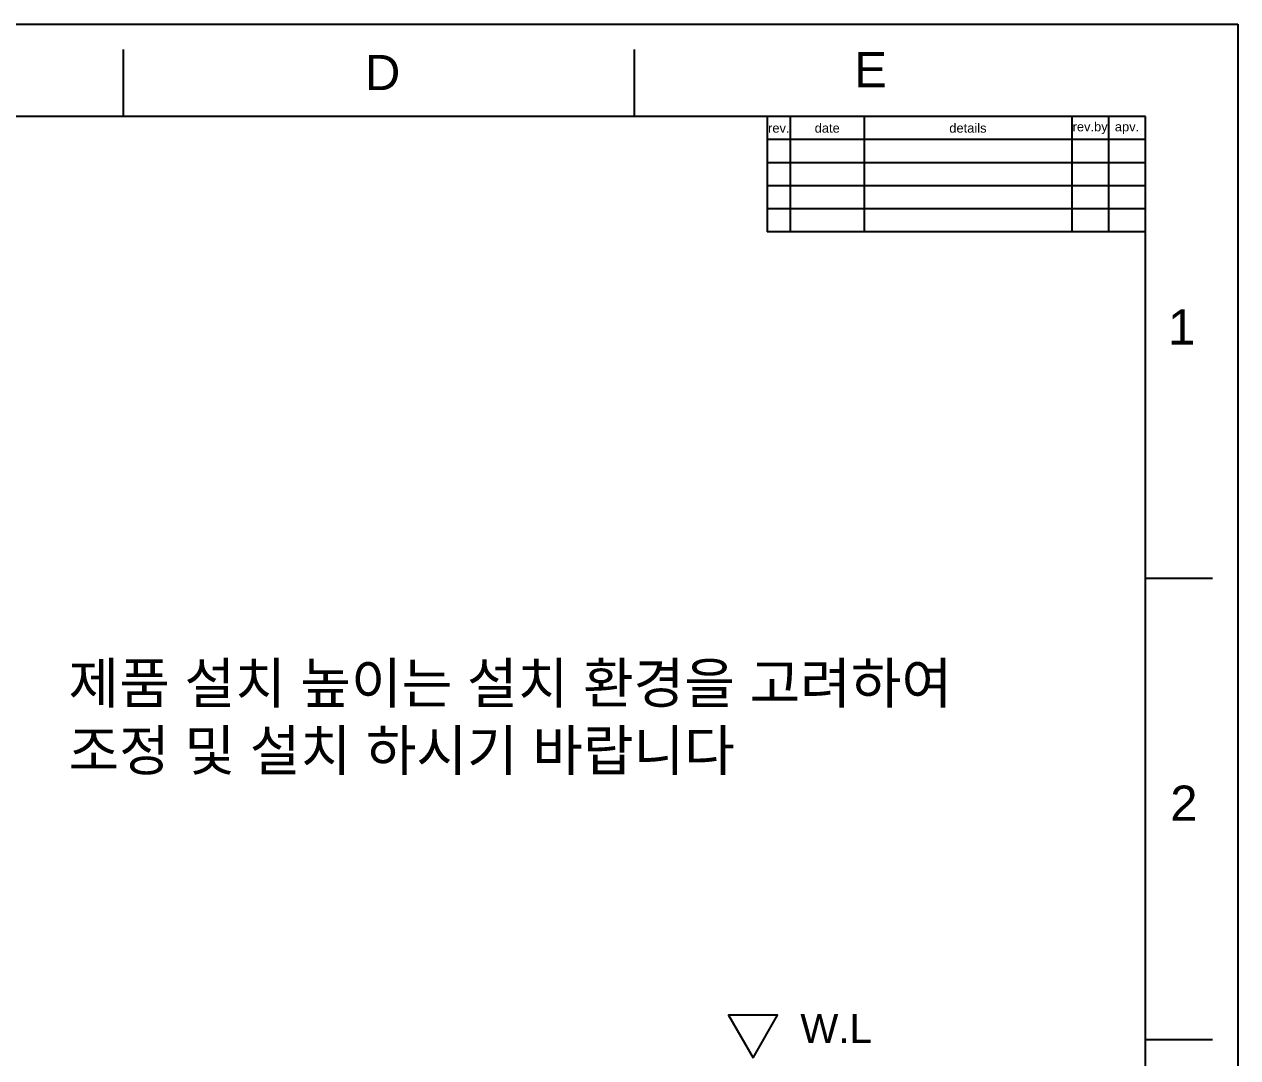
# Model space of a CAD drawing. Header units: millimetres. Extents: x 2433 to 4809, y -10272 to -6912.
# Drawn here: x 3756 to 4809, y -7808 to -6912 of the extents above; entities that cross this region are included whole.
import ezdxf

# ---------------------------------------------------------------- set-up
doc = ezdxf.new("R2010")
doc.units = ezdxf.units.MM
doc.layers.add('FORM', color=7, linetype='Continuous')
doc.layers.add('TEXT', color=2, linetype='Continuous')
doc.styles.get("Standard").update_dxf_attribs({"font": 'arial.ttf'})

msp = doc.modelspace()

# ---------------------------------------------------------------- linework, layer by layer
msp.add_lwpolyline([(4388.36, -7808.17), (4409.62, -7771.36), (4367.11, -7771.36)], close=True)
at = {"layer": 'FORM', "color": 7, "linetype": 'Continuous'}
for p, q in [((2432.61, -6912.37), (4808.61, -6912.37)), ((4808.61, -6912.37), (4808.61, -10272.37)), ((3842.21, -6992.37), (3842.21, -6934.22)), ((4285.41, -6992.37), (4285.41, -6934.22)), ((4728.61, -6992.37), (2512.61, -6992.37)), ((4728.61, -10192.37), (4728.61, -6992.37)), ((4728.61, -7392.37), (4786.75, -7392.37)), ((4728.61, -7792.37), (4786.75, -7792.37))]:
    msp.add_line(p, q, dxfattribs=at)
at = {"layer": 'FORM'}
for p, q in [((4400.61, -6992.37), (4400.61, -7092.37)), ((4420.61, -6992.37), (4420.61, -7092.37)), ((4484.61, -6992.37), (4484.61, -7092.37)), ((4664.61, -6992.37), (4664.61, -7092.37)), ((4696.61, -6992.37), (4696.61, -7092.37)), ((4728.61, -7012.37), (4400.61, -7012.37)), ((4728.61, -7032.37), (4400.61, -7032.37)), ((4728.61, -7052.37), (4400.61, -7052.37)), ((4728.61, -7072.37), (4400.61, -7072.37)), ((4728.61, -7092.37), (4400.61, -7092.37))]:
    msp.add_line(p, q, dxfattribs=at)

# ---------------------------------------------------------------- texts
at = {"color": 2, "attachment_point": 1}
for s, width, insert, char_height in [('{\\fGulim|b0|i0|c129|p50;제품 설치 높이는 설치 환경을 고려하여\\P조정 및 설치 하시기 바랍니다}', 2138.2876, (3794.6, -7465.9), 35), ('W.L', 106.6179, (4429.28, -7770.37), 25)]:
    msp.add_mtext_dynamic_manual_height_columns(s, width=width, gutter_width=1, heights=[0], dxfattribs=dict(at, insert=insert, char_height=char_height))
at = {"layer": 'FORM', "char_height": 30.5, "attachment_point": 5}
for s, width, insert in [('D', 40, (4067.02, -6954.18)), ('E', 40, (4490.19, -6951.64)), ('1', 200, (4760.01, -7174.74)), ('2', 200, (4761.92, -7587.54))]:
    msp.add_mtext_dynamic_manual_height_columns(s, width=width, gutter_width=50, heights=[0], dxfattribs=dict(at, insert=insert))
at = {"layer": 'TEXT', "char_height": 8, "attachment_point": 5}
for s, width, insert in [('date', 64, (4452.61, -7002.37)), ('details', 180, (4574.61, -7002.37)), ('rev.by', 32, (4680.61, -7002.37)), ('rev.', 20, (4410.61, -7002.37)), ('apv.', 32, (4712.61, -7002.37))]:
    msp.add_mtext_dynamic_manual_height_columns(s, width=width, gutter_width=50, heights=[0], dxfattribs=dict(at, insert=insert))

doc.saveas('drawing.dxf')
